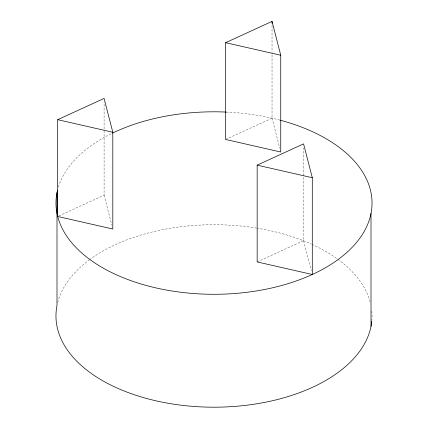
<?xml version="1.0" encoding="UTF-8"?>
<svg xmlns="http://www.w3.org/2000/svg" width="428" height="428" viewBox="0 0 428 428"><rect width="100%" height="100%" fill="white"/><g stroke="black" fill="none" stroke-linecap="round" stroke-linejoin="round"><path stroke-width="0.32" stroke-dasharray="2.14 1.6" d="M58.887 215.91L104.09 195.184L104.09 102.41M225.62 139.458L272.031 118.176L272.031 52.767M257.164 261.931L303.57 240.648L303.57 147.879M272.031 118.176L279.757 148.19M303.57 240.648L311.3 270.662M104.09 195.184L111.82 225.198M272.031 25.407L272.031 52.104M57.7 302.462A158.039 91.239 0 0 1 89.013 260.117M89.516 259.743A158.039 91.239 0 0 1 255.976 227.99M256.629 228.092A158.039 91.239 0 0 1 311.3 244.056M311.932 244.34A158.039 91.239 0 0 1 337.253 258.844M337.756 259.208A158.039 91.239 0 0 1 370.161 301.933M371.814 311.097A158.039 91.239 0 0 1 371.846 320.422M58.401 187.079A158.039 91.239 0 0 1 111.901 133.402M226.07 112.072A158.039 91.239 0 0 1 279.998 120.14"/><path stroke-width="0.64" d="M57.684 119.685L104.09 98.408L112.805 132.252L112.805 229.028L57.684 216.466L57.684 119.685L112.805 132.252M225.62 42.682L272.031 21.4L280.747 55.244L280.747 152.02L225.62 139.458L225.62 42.682L280.747 55.244M257.164 165.155L303.57 143.872L312.29 177.716L312.29 274.492L257.164 261.931L257.164 165.155L312.29 177.716M371.006 213.444L371.006 326.35M272.031 21.4L272.031 23.401M56.994 192.648L56.994 305.555A158.039 91.239 0 0 0 200.545 406.862A158.039 91.239 0 0 0 371.788 321.086M280.656 120.316A158.039 91.239 0 0 1 363.126 233.255A158.039 91.239 0 0 1 176.513 291.682A158.039 91.239 0 0 1 57.545 190.176M112.532 133.092A158.039 91.239 0 0 1 226.07 112.072"/></g></svg>
